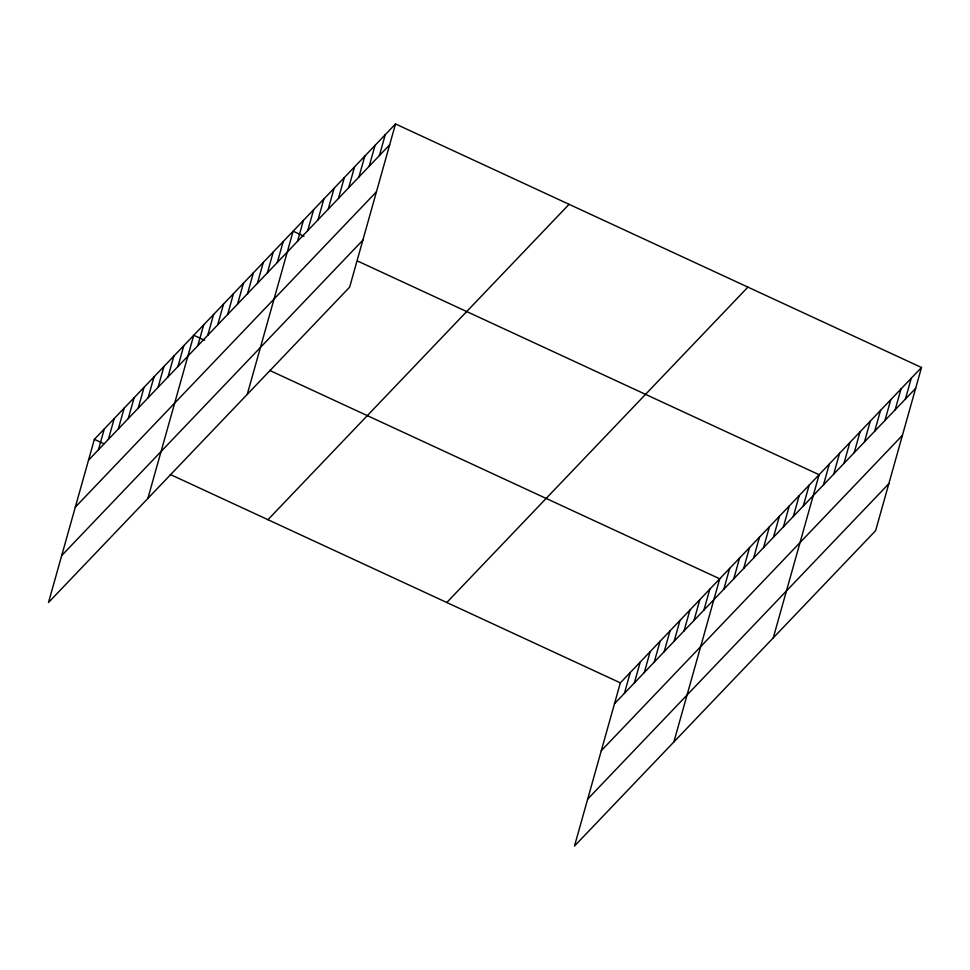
<?xml version="1.0" encoding="UTF-8"?>
<svg xmlns="http://www.w3.org/2000/svg" width="970" height="970" viewBox="0 0 970 970"><rect width="100%" height="100%" fill="white"/><g stroke="black" fill="none" stroke-linecap="round" stroke-linejoin="round"><path stroke-width="1.45" d="M395.517 123.954L94.369 439.337L48.5 602.503L349.649 287.132L395.517 123.954L921.5 367.497L875.631 530.663L574.482 846.046L620.351 682.868L921.5 367.497M98.443 449.801L104.299 428.922M108.373 439.386L114.242 418.519M118.316 428.982L124.184 408.115M128.246 418.579L134.115 397.7M138.189 408.164L144.057 387.297M148.131 397.761L154 376.893M158.061 387.357L163.93 366.478M168.004 376.942L173.873 356.075M177.934 366.539L183.803 345.659M147.876 498.434L193.745 335.256L204.597 340.276M197.819 345.72L203.688 324.853M207.75 335.317L213.618 314.438M217.692 324.914L223.561 304.034M227.635 314.498L233.491 293.631M237.565 304.095L243.434 283.216M247.508 293.692L253.376 272.812M257.438 283.276L263.306 262.409M267.38 272.873L273.249 251.994M277.323 262.47L283.191 241.591M247.253 394.366L293.122 231.187L303.974 236.207M297.499 241.336L303.367 220.457M307.733 230.605L313.601 209.738M317.978 219.887L323.847 199.02M328.212 209.168L334.08 188.289M338.457 198.438L344.314 177.571M348.691 187.719L354.559 166.84M358.924 177.001L364.793 156.121M369.17 166.27L375.038 145.403M379.403 155.552L385.272 134.672M624.425 693.332L630.294 672.465M634.356 682.928L640.224 662.049M644.298 672.525L650.167 651.646M654.241 662.11L660.109 641.243M664.171 651.707L670.04 630.827M674.114 641.303L679.982 620.424M684.056 630.888L689.912 610.021M693.986 620.485L699.855 599.605M703.929 610.069L709.797 589.202M673.859 741.965L719.728 578.799L269.684 370.419M723.802 589.263L729.67 568.384M733.744 578.847L739.613 557.98M743.675 568.444L749.543 547.577M753.617 558.041L759.486 537.162M763.548 547.626L769.416 526.758M773.49 537.222L779.359 516.355M783.433 526.819L789.301 505.94M793.363 516.404L799.231 495.537M803.305 506L809.174 485.121M773.248 637.896L819.104 474.718L358.209 261.318M823.481 484.867L829.35 463.999M833.715 474.148L839.583 453.269M843.961 463.43L849.829 442.55M854.194 452.699L860.063 431.832M864.44 441.98L870.308 421.101M874.673 431.25L880.542 410.383M884.919 420.531L890.787 399.664M895.152 409.813L901.021 388.934M905.398 399.082L911.266 378.215M88.5 460.204L389.649 144.833M75.296 507.164L376.445 191.793M61.704 555.555L362.853 240.172M267.938 519.702L569.087 204.318M446.782 602.503L747.918 287.12M614.483 703.747L915.631 388.364M601.291 750.707L902.427 435.324M587.687 799.086L888.835 483.703M94.369 439.337L103.863 443.726M170.308 474.488L620.351 682.868"/></g></svg>
